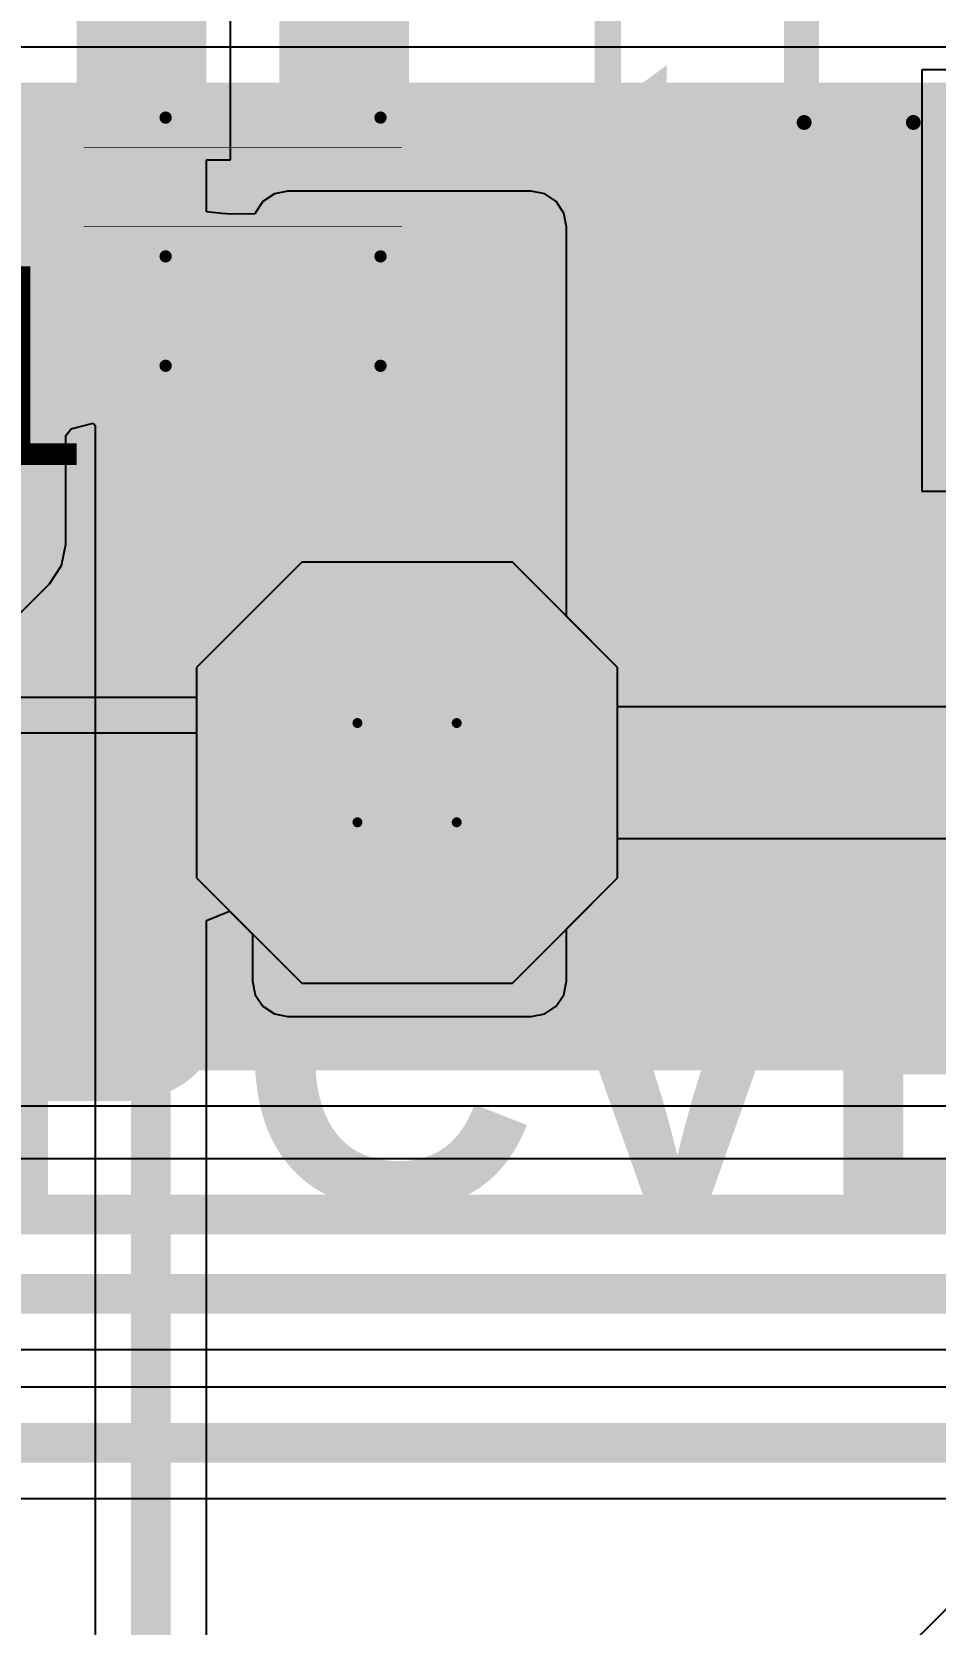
# Model space of a CAD drawing. Header units: inches. Extents: x -0.1 to 17.9, y -0.8 to 4.8.
# Drawn here: x 2.9364 to 3.1184, y 3.3654 to 3.6863 of the extents above; entities that cross this region are included whole.
import ezdxf

# ---------------------------------------------------------------- set-up
doc = ezdxf.new("R2010")
doc.units = ezdxf.units.IN
doc.header["$MEASUREMENT"] = 0
for name, color, linetype in [('Bottom Layer 1', 5, 'Continuous'), ('Bottom Solder', 6, 'Continuous'), ('Drill Drawing', 1, 'Continuous'), ('GND+Signal', 16, 'Continuous'), ('Multi-Layer', 9, 'Continuous'), ('Pad Holes', 156, 'Continuous'), ('PWR+Signal', 76, 'Continuous'), ('Top 3D Body', 56, 'Continuous'), ('Top Layer 1', 1, 'Continuous'), ('Top Overlay', 2, 'Continuous'), ('Top Paste', 8, 'Continuous'), ('Top Solder', 216, 'Continuous')]:
    doc.layers.add(name, color=color, linetype=linetype)
doc.styles.add('Arial', font='', dxfattribs={"height": 0.2})
doc.styles.add('Arial_Bold', font='', dxfattribs={"height": 0.2})
doc.styles.get('Arial').set_extended_font_data('Arial')
doc.styles.get('Arial_Bold').set_extended_font_data('Arial', bold=True)

# ---------------------------------------------------------------- blocks, each defined once
blk = doc.blocks.new('T____P______TH_1_8___H_________0_92___112')
at = {"layer": 'Bottom Layer 1'}
blk.add_hatch(color=5, dxfattribs=at).paths.add_polyline_path([(0.01772, 0.03543), (-0.01772, 0.03543), (-0.03543, 0.01772), (-0.03543, -0.01772), (-0.01772, -0.03543), (0.01772, -0.03543), (0.03543, -0.01772), (0.03543, 0.01772)])
at = {"layer": 'Bottom Solder'}
blk.add_hatch(color=6, dxfattribs=at).paths.add_polyline_path([(0.01972, 0.03943), (-0.01972, 0.03943), (-0.03943, 0.01972), (-0.03943, -0.01972), (-0.01972, -0.03943), (0.01972, -0.03943), (0.03943, -0.01972), (0.03943, 0.01972)])
at = {"layer": 'GND+Signal'}
blk.add_hatch(color=16, dxfattribs=at).paths.add_polyline_path([(0.01772, 0.03543), (-0.01772, 0.03543), (-0.03543, 0.01772), (-0.03543, -0.01772), (-0.01772, -0.03543), (0.01772, -0.03543), (0.03543, -0.01772), (0.03543, 0.01772)])
at = {"layer": 'Multi-Layer'}
blk.add_hatch(color=9, dxfattribs=at).paths.add_polyline_path([(0.01772, 0.03543), (-0.01772, 0.03543), (-0.03543, 0.01772), (-0.03543, -0.01772), (-0.01772, -0.03543), (0.01772, -0.03543), (0.03543, -0.01772), (0.03543, 0.01772)])
at = {"layer": 'Pad Holes'}
h = blk.add_hatch(color=7, dxfattribs=at)
edge = h.paths.add_edge_path()
edge.add_arc((0, 0), 0.01811, 0, 360)
at = {"layer": 'PWR+Signal'}
blk.add_hatch(color=76, dxfattribs=at).paths.add_polyline_path([(0.01772, 0.03543), (-0.01772, 0.03543), (-0.03543, 0.01772), (-0.03543, -0.01772), (-0.01772, -0.03543), (0.01772, -0.03543), (0.03543, -0.01772), (0.03543, 0.01772)])
at = {"layer": 'Top Layer 1'}
blk.add_hatch(color=1, dxfattribs=at).paths.add_polyline_path([(0.01772, 0.03543), (-0.01772, 0.03543), (-0.03543, 0.01772), (-0.03543, -0.01772), (-0.01772, -0.03543), (0.01772, -0.03543), (0.03543, -0.01772), (0.03543, 0.01772)])
at = {"layer": 'Top Solder'}
blk.add_hatch(color=216, dxfattribs=at).paths.add_polyline_path([(0.01972, 0.03943), (-0.01972, 0.03943), (-0.03943, 0.01972), (-0.03943, -0.01972), (-0.01972, -0.03943), (0.01972, -0.03943), (0.03943, -0.01972), (0.03943, 0.01972)])
at = {"layer": 'Top Overlay'}
for points in [[(-0.041, 0.021, 0.005, 0.005, 0), (-0.02, 0.042, 0.005, 0.005, 0)], [(-0.02, 0.042, 0.005, 0.005, 0), (0.02, 0.042, 0.005, 0.005, 0)], [(0.02, 0.042, 0.005, 0.005, 0), (0.041, 0.021, 0.005, 0.005, 0)], [(-0.041, -0.021, 0.005, 0.005, 0), (-0.041, 0.021, 0.005, 0.005, 0)], [(0.041, -0.021, 0.005, 0.005, 0), (0.041, 0.021, 0.005, 0.005, 0)], [(-0.041, -0.021, 0.005, 0.005, 0), (-0.021, -0.041, 0.005, 0.005, 0)], [(0.021, -0.041, 0.005, 0.005, 0), (0.041, -0.021, 0.005, 0.005, 0)], [(-0.02, -0.041, 0.005, 0.005, 0), (0.021, -0.041, 0.005, 0.005, 0)]]:
    blk.add_lwpolyline(points, format="xyseb", dxfattribs=at)
for points in [[(-0.02125, 0.042, 0.0025, 0.0025, 1), (-0.01875, 0.042, 0.0025, 0.0025, 1)], [(-0.02125, 0.042, 0.0025, 0.0025, 1), (-0.01875, 0.042, 0.0025, 0.0025, 1)], [(0.01875, 0.042, 0.0025, 0.0025, 1), (0.02125, 0.042, 0.0025, 0.0025, 1)], [(0.01875, 0.042, 0.0025, 0.0025, 1), (0.02125, 0.042, 0.0025, 0.0025, 1)], [(-0.04225, 0.021, 0.0025, 0.0025, 1), (-0.03975, 0.021, 0.0025, 0.0025, 1)], [(-0.04225, 0.021, 0.0025, 0.0025, 1), (-0.03975, 0.021, 0.0025, 0.0025, 1)], [(0.03975, 0.021, 0.0025, 0.0025, 1), (0.04225, 0.021, 0.0025, 0.0025, 1)], [(0.03975, 0.021, 0.0025, 0.0025, 1), (0.04225, 0.021, 0.0025, 0.0025, 1)], [(-0.04225, -0.021, 0.0025, 0.0025, 1), (-0.03975, -0.021, 0.0025, 0.0025, 1)], [(-0.04225, -0.021, 0.0025, 0.0025, 1), (-0.03975, -0.021, 0.0025, 0.0025, 1)], [(0.03975, -0.021, 0.0025, 0.0025, 1), (0.04225, -0.021, 0.0025, 0.0025, 1)], [(0.03975, -0.021, 0.0025, 0.0025, 1), (0.04225, -0.021, 0.0025, 0.0025, 1)], [(-0.02225, -0.041, 0.0025, 0.0025, 1), (-0.01975, -0.041, 0.0025, 0.0025, 1)], [(-0.02125, -0.041, 0.0025, 0.0025, 1), (-0.01875, -0.041, 0.0025, 0.0025, 1)], [(0.01975, -0.041, 0.0025, 0.0025, 1), (0.02225, -0.041, 0.0025, 0.0025, 1)], [(0.01975, -0.041, 0.0025, 0.0025, 1), (0.02225, -0.041, 0.0025, 0.0025, 1)]]:
    blk.add_lwpolyline(points, format="xyseb", close=True, dxfattribs=at)
blk = doc.blocks.new('R___0402_149')
at = {"layer": 'Top Layer 1'}
for points in [[(-0.0275, -0.0125), (-0.0275, 0.0125), (-0.0095, 0.0125), (-0.0095, -0.0125)], [(0.0095, -0.0125), (0.0095, 0.0125), (0.0275, 0.0125), (0.0275, -0.0125)]]:
    blk.add_hatch(color=1, dxfattribs=at).paths.add_polyline_path(points)
at = {"layer": 'Top Paste'}
for points in [[(-0.0275, -0.0125), (-0.0275, 0.0125), (-0.0095, 0.0125), (-0.0095, -0.0125)], [(0.0095, -0.0125), (0.0095, 0.0125), (0.0275, 0.0125), (0.0275, -0.0125)]]:
    blk.add_hatch(color=8, dxfattribs=at).paths.add_polyline_path(points)
at = {"layer": 'Top Solder'}
for points in [[(-0.02967, -0.01467), (-0.02967, 0.01467), (-0.00733, 0.01467), (-0.00733, -0.01467)], [(0.00733, -0.01467), (0.00733, 0.01467), (0.02967, 0.01467), (0.02967, -0.01467)]]:
    blk.add_hatch(color=216, dxfattribs=at).paths.add_polyline_path(points)
at = {"layer": 'Top Overlay'}
for points in [[(-0.031, -0.016, 0.005, 0.005, 0), (-0.031, 0.016, 0.005, 0.005, 0)], [(-0.031, 0.016, 0.005, 0.005, 0), (0.031, 0.016, 0.005, 0.005, 0)], [(0.031, -0.016, 0.005, 0.005, 0), (0.031, 0.016, 0.005, 0.005, 0)], [(-0.031, -0.016, 0.005, 0.005, 0), (0.031, -0.016, 0.005, 0.005, 0)], [(-0.032, -0.017, 0.000127, 0.000127, 0), (0.032, -0.017, 0.000127, 0.000127, 0)]]:
    blk.add_lwpolyline(points, format="xyseb", dxfattribs=at)
for points in [[(-0.03225, 0.016, 0.0025, 0.0025, 1), (-0.02975, 0.016, 0.0025, 0.0025, 1)], [(-0.03225, 0.016, 0.0025, 0.0025, 1), (-0.02975, 0.016, 0.0025, 0.0025, 1)], [(0.02975, 0.016, 0.0025, 0.0025, 1), (0.03225, 0.016, 0.0025, 0.0025, 1)], [(0.02975, 0.016, 0.0025, 0.0025, 1), (0.03225, 0.016, 0.0025, 0.0025, 1)], [(-0.03225, -0.016, 0.0025, 0.0025, 1), (-0.02975, -0.016, 0.0025, 0.0025, 1)], [(-0.03225, -0.016, 0.0025, 0.0025, 1), (-0.02975, -0.016, 0.0025, 0.0025, 1)], [(0.02975, -0.016, 0.0025, 0.0025, 1), (0.03225, -0.016, 0.0025, 0.0025, 1)], [(0.02975, -0.016, 0.0025, 0.0025, 1), (0.03225, -0.016, 0.0025, 0.0025, 1)], [(-0.03203, -0.017, 0.0000635, 0.0000635, 1), (-0.03197, -0.017, 0.0000635, 0.0000635, 1)], [(0.03197, -0.017, 0.0000635, 0.0000635, 1), (0.03203, -0.017, 0.0000635, 0.0000635, 1)]]:
    blk.add_lwpolyline(points, format="xyseb", close=True, dxfattribs=at)
blk = doc.blocks.new('R___0402_150')
at = {"layer": 'Top Layer 1'}
for points in [[(-0.0275, -0.0125), (-0.0275, 0.0125), (-0.0095, 0.0125), (-0.0095, -0.0125)], [(0.0095, -0.0125), (0.0095, 0.0125), (0.0275, 0.0125), (0.0275, -0.0125)]]:
    blk.add_hatch(color=1, dxfattribs=at).paths.add_polyline_path(points)
at = {"layer": 'Top Paste'}
for points in [[(-0.0275, -0.0125), (-0.0275, 0.0125), (-0.0095, 0.0125), (-0.0095, -0.0125)], [(0.0095, -0.0125), (0.0095, 0.0125), (0.0275, 0.0125), (0.0275, -0.0125)]]:
    blk.add_hatch(color=8, dxfattribs=at).paths.add_polyline_path(points)
at = {"layer": 'Top Solder'}
for points in [[(-0.02967, -0.01467), (-0.02967, 0.01467), (-0.00733, 0.01467), (-0.00733, -0.01467)], [(0.00733, -0.01467), (0.00733, 0.01467), (0.02967, 0.01467), (0.02967, -0.01467)]]:
    blk.add_hatch(color=216, dxfattribs=at).paths.add_polyline_path(points)
at = {"layer": 'Top Overlay'}
for points in [[(-0.031, 0.016, 0.005, 0.005, 0), (-0.031, -0.016, 0.005, 0.005, 0)], [(0.031, 0.016, 0.005, 0.005, 0), (-0.031, 0.016, 0.005, 0.005, 0)], [(0.031, 0.016, 0.005, 0.005, 0), (0.031, -0.016, 0.005, 0.005, 0)], [(0.031, -0.016, 0.005, 0.005, 0), (-0.031, -0.016, 0.005, 0.005, 0)], [(0.032, -0.017, 0.000127, 0.000127, 0), (-0.032, -0.017, 0.000127, 0.000127, 0)]]:
    blk.add_lwpolyline(points, format="xyseb", dxfattribs=at)
for points in [[(-0.03225, 0.016, 0.0025, 0.0025, 1), (-0.02975, 0.016, 0.0025, 0.0025, 1)], [(-0.03225, 0.016, 0.0025, 0.0025, 1), (-0.02975, 0.016, 0.0025, 0.0025, 1)], [(0.02975, 0.016, 0.0025, 0.0025, 1), (0.03225, 0.016, 0.0025, 0.0025, 1)], [(0.02975, 0.016, 0.0025, 0.0025, 1), (0.03225, 0.016, 0.0025, 0.0025, 1)], [(-0.03225, -0.016, 0.0025, 0.0025, 1), (-0.02975, -0.016, 0.0025, 0.0025, 1)], [(-0.03225, -0.016, 0.0025, 0.0025, 1), (-0.02975, -0.016, 0.0025, 0.0025, 1)], [(0.02975, -0.016, 0.0025, 0.0025, 1), (0.03225, -0.016, 0.0025, 0.0025, 1)], [(0.02975, -0.016, 0.0025, 0.0025, 1), (0.03225, -0.016, 0.0025, 0.0025, 1)], [(-0.03203, -0.017, 0.0000635, 0.0000635, 1), (-0.03197, -0.017, 0.0000635, 0.0000635, 1)], [(0.03197, -0.017, 0.0000635, 0.0000635, 1), (0.03203, -0.017, 0.0000635, 0.0000635, 1)]]:
    blk.add_lwpolyline(points, format="xyseb", close=True, dxfattribs=at)
blk = doc.blocks.new('1053141310_199')
at = {"layer": 'Top Overlay'}
for points in [[(0.24685, 0.22255, 0.00787, 0.00787, 0), (0.24185, 0.21755, 0.00787, 0.00787, 0)], [(0.24685, 0.22255, 0.00787, 0.00787, 0), (0.24685, 0.21255, 0.00787, 0.00787, 0)], [(0.24685, 0.21255, 0.00787, 0.00787, 0), (0.24185, 0.21755, 0.00787, 0.00787, 0)], [(0.26457, 0.20275, 0.005, 0.005, 0), (0.24292, 0.20275, 0.005, 0.005, 0)], [(0.26457, 0.20275, 0.005, 0.005, 0), (0.26457, -0.31654, 0.005, 0.005, 0)]]:
    blk.add_lwpolyline(points, format="xyseb", dxfattribs=at)
for points in [[(0.24488, 0.22255, 0.00394, 0.00394, 1), (0.24882, 0.22255, 0.00394, 0.00394, 1)], [(0.24488, 0.22255, 0.00394, 0.00394, 1), (0.24882, 0.22255, 0.00394, 0.00394, 1)], [(0.23988, 0.21755, 0.00394, 0.00394, 1), (0.24382, 0.21755, 0.00394, 0.00394, 1)], [(0.23988, 0.21755, 0.00394, 0.00394, 1), (0.24382, 0.21755, 0.00394, 0.00394, 1)], [(0.24488, 0.21255, 0.00394, 0.00394, 1), (0.24882, 0.21255, 0.00394, 0.00394, 1)], [(0.24488, 0.21255, 0.00394, 0.00394, 1), (0.24882, 0.21255, 0.00394, 0.00394, 1)], [(0.24167, 0.20275, 0.0025, 0.0025, 1), (0.24417, 0.20275, 0.0025, 0.0025, 1)], [(0.26332, 0.20275, 0.0025, 0.0025, 1), (0.26582, 0.20275, 0.0025, 0.0025, 1)], [(0.26332, 0.20275, 0.0025, 0.0025, 1), (0.26582, 0.20275, 0.0025, 0.0025, 1)]]:
    blk.add_lwpolyline(points, format="xyseb", close=True, dxfattribs=at)

msp = doc.modelspace()

# ---------------------------------------------------------------- hatches: boundary and pattern name
at = {"layer": 'Bottom Layer 1'}
msp.add_hatch(color=5, dxfattribs=at).paths.add_polyline_path([(2.913, 3.477), (3.194, 3.477), (3.194, 3.676), (2.913, 3.676)])
at = {"layer": 'Pad Holes'}
h = msp.add_hatch(color=7, dxfattribs=at)
edge = h.paths.add_edge_path()
edge.add_arc((2.96335, 3.66898), 0.00125, 0, 360)
h = msp.add_hatch(color=7, dxfattribs=at)
edge = h.paths.add_edge_path()
edge.add_arc((3.00665, 3.66898), 0.00125, 0, 360)
h = msp.add_hatch(color=7, dxfattribs=at)
edge = h.paths.add_edge_path()
edge.add_arc((3.092, 3.668), 0.0015, 0, 360)
h = msp.add_hatch(color=7, dxfattribs=at)
edge = h.paths.add_edge_path()
edge.add_arc((3.092, 3.668), 0.0015, 0, 360)
h = msp.add_hatch(color=7, dxfattribs=at)
edge = h.paths.add_edge_path()
edge.add_arc((3.114, 3.668), 0.0015, 0, 360)
h = msp.add_hatch(color=7, dxfattribs=at)
edge = h.paths.add_edge_path()
edge.add_arc((2.96335, 3.64102), 0.00125, 0, 360)
h = msp.add_hatch(color=7, dxfattribs=at)
edge = h.paths.add_edge_path()
edge.add_arc((3.00665, 3.64102), 0.00125, 0, 360)
h = msp.add_hatch(color=7, dxfattribs=at)
edge = h.paths.add_edge_path()
edge.add_arc((2.96335, 3.61898), 0.00125, 0, 360)
h = msp.add_hatch(color=7, dxfattribs=at)
edge = h.paths.add_edge_path()
edge.add_arc((3.00665, 3.61898), 0.00125, 0, 360)
at = {"layer": 'Top 3D Body'}
h = msp.add_hatch(color=56, dxfattribs=at)
edge = h.paths.add_edge_path()
edge.add_arc((2.96335, 3.66898), 0.00125, 0, 360)
h = msp.add_hatch(color=56, dxfattribs=at)
edge = h.paths.add_edge_path()
edge.add_arc((3.00665, 3.66898), 0.00125, 0, 360)
h = msp.add_hatch(color=56, dxfattribs=at)
edge = h.paths.add_edge_path()
edge.add_arc((3.092, 3.668), 0.0015, 0, 360)
h = msp.add_hatch(color=56, dxfattribs=at)
edge = h.paths.add_edge_path()
edge.add_arc((3.092, 3.668), 0.0015, 0, 360)
h = msp.add_hatch(color=56, dxfattribs=at)
edge = h.paths.add_edge_path()
edge.add_arc((3.114, 3.668), 0.0015, 0, 360)
h = msp.add_hatch(color=56, dxfattribs=at)
edge = h.paths.add_edge_path()
edge.add_arc((2.96335, 3.64102), 0.00125, 0, 360)
h = msp.add_hatch(color=56, dxfattribs=at)
edge = h.paths.add_edge_path()
edge.add_arc((3.00665, 3.64102), 0.00125, 0, 360)
h = msp.add_hatch(color=56, dxfattribs=at)
edge = h.paths.add_edge_path()
edge.add_arc((2.96335, 3.61898), 0.00125, 0, 360)
h = msp.add_hatch(color=56, dxfattribs=at)
edge = h.paths.add_edge_path()
edge.add_arc((3.00665, 3.61898), 0.00125, 0, 360)
at = {"layer": 'Top Layer 1'}
msp.add_hatch(color=1, dxfattribs=at).paths.add_polyline_path([(2.988, 3.495), (3.037, 3.495), (3.037, 3.647), (2.988, 3.647)])

# ---------------------------------------------------------------- linework, layer by layer
at = {"layer": 'Bottom Layer 1'}
for p, q in [((3.194, 3.68314), (2.913, 3.68314)), ((2.913, 3.46986), (3.19372, 3.46986)), ((3.19014, 3.45922), (2.67637, 3.45922)), ((2.68765, 3.42078), (3.19304, 3.42078)), ((3.19322, 3.41322), (2.751, 3.41322)), ((2.75565, 3.39078), (3.19461, 3.39078))]:
    msp.add_line(p, q, dxfattribs=at)
for points in [[(2.67637, 3.448, 0.008, 0.008, 0), (3.19479, 3.448, 0.008, 0.008, 0)], [(2.683, 3.432, 0.008, 0.008, 0), (3.2, 3.432, 0.008, 0.008, 0)], [(2.751, 3.402, 0.008, 0.008, 0), (3.21, 3.402, 0.008, 0.008, 0)]]:
    msp.add_lwpolyline(points, format="xyseb", dxfattribs=at)
at = {"layer": 'Drill Drawing'}
for points in [[(3.002, 3.547, 0.002, 0.002, 0), (3.022, 3.547, 0.002, 0.002, 0)], [(3.002, 3.527, 0.002, 0.002, 0), (3.002, 3.547, 0.002, 0.002, 0)], [(3.022, 3.527, 0.002, 0.002, 0), (3.022, 3.547, 0.002, 0.002, 0)], [(3.002, 3.527, 0.002, 0.002, 0), (3.022, 3.527, 0.002, 0.002, 0)]]:
    msp.add_lwpolyline(points, format="xyseb", dxfattribs=at)
for points in [[(3.0015, 3.547, 0.001, 0.001, 1), (3.0025, 3.547, 0.001, 0.001, 1)], [(3.0015, 3.547, 0.001, 0.001, 1), (3.0025, 3.547, 0.001, 0.001, 1)], [(3.0215, 3.547, 0.001, 0.001, 1), (3.0225, 3.547, 0.001, 0.001, 1)], [(3.0215, 3.547, 0.001, 0.001, 1), (3.0225, 3.547, 0.001, 0.001, 1)], [(3.0015, 3.527, 0.001, 0.001, 1), (3.0025, 3.527, 0.001, 0.001, 1)], [(3.0015, 3.527, 0.001, 0.001, 1), (3.0025, 3.527, 0.001, 0.001, 1)], [(3.0215, 3.527, 0.001, 0.001, 1), (3.0225, 3.527, 0.001, 0.001, 1)], [(3.0215, 3.527, 0.001, 0.001, 1), (3.0225, 3.527, 0.001, 0.001, 1)]]:
    msp.add_lwpolyline(points, format="xyseb", close=True, dxfattribs=at)
at = {"layer": 'GND+Signal'}
for p, q in [((3.20058, 3.67859), (3.11572, 3.67859)), ((3.11572, 3.67859), (3.11572, 3.59372)), ((3.11572, 3.59372), (3.20058, 3.59372)), ((2.99078, 3.57943), (2.96957, 3.55822)), ((3.03322, 3.57943), (2.99078, 3.57943)), ((3.05443, 3.55822), (3.03322, 3.57943)), ((2.96957, 3.55822), (2.96957, 3.51578)), ((3.05443, 3.51578), (3.05443, 3.55822)), ((2.96957, 3.51578), (2.99078, 3.49457)), ((3.03322, 3.49457), (3.05443, 3.51578)), ((2.99078, 3.49457), (3.03322, 3.49457))]:
    msp.add_line(p, q, dxfattribs=at)
at = {"layer": 'PWR+Signal'}
for p, q in [((3.20058, 3.67859), (3.11572, 3.67859)), ((3.11572, 3.67859), (3.11572, 3.59372)), ((3.11572, 3.59372), (3.20058, 3.59372)), ((2.99078, 3.57943), (2.96957, 3.55822)), ((3.03322, 3.57943), (2.99078, 3.57943)), ((3.05443, 3.55822), (3.03322, 3.57943)), ((2.96957, 3.55822), (2.96957, 3.55214)), ((3.05443, 3.55025), (3.05443, 3.55822)), ((2.96957, 3.55214), (2.2278, 3.55214)), ((3.19063, 3.55025), (3.05443, 3.55025)), ((2.2278, 3.545), (2.96957, 3.545)), ((2.96957, 3.545), (2.96957, 3.51578)), ((3.05443, 3.51578), (3.05443, 3.52375)), ((3.05443, 3.52375), (3.18514, 3.52375)), ((2.96957, 3.51578), (2.99078, 3.49457)), ((3.03322, 3.49457), (3.05443, 3.51578)), ((2.99078, 3.49457), (3.03322, 3.49457))]:
    msp.add_line(p, q, dxfattribs=at)
msp.add_lwpolyline([(3.012, 3.537, 0.012, 0.012, 0), (3.19063, 3.537, 0.012, 0.012, 0)], format="xyseb", dxfattribs=at)
msp.add_lwpolyline([(3.009, 3.537, 0.006, 0.006, 1), (3.015, 3.537, 0.006, 0.006, 1)], format="xyseb", close=True, dxfattribs=at)
at = {"layer": 'Top 3D Body'}
for points in [[(3.092, 3.668, 0.006, 0.006, 0), (3.092, 4.187, 0.006, 0.006, 0)], [(2.96335, 3.66898, 0.005, 0.005, 0), (3.00665, 3.66898, 0.005, 0.005, 0)], [(3.092, 3.668, 0.006, 0.006, 0), (3.114, 3.668, 0.006, 0.006, 0)], [(2.96335, 3.64102, 0.005, 0.005, 0), (3.00665, 3.64102, 0.005, 0.005, 0)], [(2.96335, 3.61898, 0.005, 0.005, 0), (3.00665, 3.61898, 0.005, 0.005, 0)]]:
    msp.add_lwpolyline(points, format="xyseb", dxfattribs=at)
for points in [[(2.9621, 3.66898, 0.0025, 0.0025, 1), (2.9646, 3.66898, 0.0025, 0.0025, 1)], [(3.0054, 3.66898, 0.0025, 0.0025, 1), (3.0079, 3.66898, 0.0025, 0.0025, 1)], [(3.0905, 3.668, 0.003, 0.003, 1), (3.0935, 3.668, 0.003, 0.003, 1)], [(3.0905, 3.668, 0.003, 0.003, 1), (3.0935, 3.668, 0.003, 0.003, 1)], [(3.1125, 3.668, 0.003, 0.003, 1), (3.1155, 3.668, 0.003, 0.003, 1)], [(2.9621, 3.64102, 0.0025, 0.0025, 1), (2.9646, 3.64102, 0.0025, 0.0025, 1)], [(3.0054, 3.64102, 0.0025, 0.0025, 1), (3.0079, 3.64102, 0.0025, 0.0025, 1)], [(2.9621, 3.61898, 0.0025, 0.0025, 1), (2.9646, 3.61898, 0.0025, 0.0025, 1)], [(3.0054, 3.61898, 0.0025, 0.0025, 1), (3.0079, 3.61898, 0.0025, 0.0025, 1)]]:
    msp.add_lwpolyline(points, format="xyseb", close=True, dxfattribs=at)
at = {"layer": 'Top Layer 1'}
for p, q in [((2.97639, 3.6605), (2.97639, 3.6995)), ((3.20058, 3.67859), (3.11572, 3.67859)), ((3.11572, 3.67859), (3.11572, 3.59372)), ((2.97161, 3.65002), (2.97161, 3.6605)), ((2.97161, 3.6605), (2.97639, 3.6605)), ((2.988, 3.65414), (2.98527, 3.65359)), ((3.037, 3.65414), (2.988, 3.65414)), ((3.03973, 3.65359), (3.037, 3.65414)), ((2.98295, 3.65205), (2.98141, 3.64973)), ((2.98527, 3.65359), (2.98295, 3.65205)), ((3.04205, 3.65205), (3.03973, 3.65359)), ((3.04359, 3.64973), (3.04205, 3.65205)), ((2.97466, 3.64969), (2.97161, 3.65002)), ((2.97661, 3.6495), (2.97466, 3.64969)), ((2.98137, 3.64956), (2.97661, 3.6495)), ((2.98141, 3.64973), (2.98137, 3.64956)), ((3.04414, 3.647), (3.04359, 3.64973)), ((3.04414, 3.56851), (3.04414, 3.647)), ((2.94322, 3.6049), (2.94432, 3.60627)), ((2.94432, 3.60627), (2.94875, 3.60739)), ((2.94875, 3.60739), (2.94918, 3.60696)), ((2.94918, 3.60696), (2.94918, 3.27029)), ((2.94322, 3.583), (2.94322, 3.6049)), ((3.11572, 3.59372), (3.20058, 3.59372)), ((2.94236, 3.57871), (2.94322, 3.583)), ((2.94322, 3.583), (2.94322, 3.583)), ((2.93993, 3.57507), (2.94236, 3.57871)), ((2.56393, 3.19907), (2.93993, 3.57507)), ((3.32407, 3.57193), (2.89335, 3.14122)), ((3.05443, 3.55822), (3.04414, 3.56851)), ((3.05443, 3.51578), (3.05443, 3.55822)), ((3.04414, 3.50549), (3.05443, 3.51578)), ((2.97161, 3.50721), (2.97623, 3.50912)), ((2.97161, 3.26799), (2.97161, 3.50721)), ((2.97623, 3.50912), (2.98086, 3.50449)), ((2.98086, 3.50449), (2.98086, 3.495)), ((3.04414, 3.495), (3.04414, 3.50549)), ((2.98086, 3.495), (2.98141, 3.49227)), ((3.04359, 3.49227), (3.04414, 3.495)), ((2.98141, 3.49227), (2.98295, 3.48995)), ((3.04205, 3.48995), (3.04359, 3.49227)), ((2.98295, 3.48995), (2.98527, 3.48841)), ((2.98527, 3.48841), (2.988, 3.48786)), ((2.988, 3.48786), (3.037, 3.48786)), ((3.037, 3.48786), (3.03973, 3.48841)), ((3.03973, 3.48841), (3.04205, 3.48995))]:
    msp.add_line(p, q, dxfattribs=at)
for points in [[(2.96039, 3.63, 0.008, 0.008, 0), (2.96039, 3.68, 0.008, 0.008, 0)], [(2.96039, 3.25539, 0.008, 0.008, 0), (2.96039, 3.63, 0.008, 0.008, 0)]]:
    msp.add_lwpolyline(points, format="xyseb", dxfattribs=at)
for points in [[(2.95839, 3.68, 0.004, 0.004, 1), (2.96239, 3.68, 0.004, 0.004, 1)], [(2.95839, 3.63, 0.004, 0.004, 1), (2.96239, 3.63, 0.004, 0.004, 1)], [(2.95839, 3.63, 0.004, 0.004, 1), (2.96239, 3.63, 0.004, 0.004, 1)]]:
    msp.add_lwpolyline(points, format="xyseb", close=True, dxfattribs=at)

# ---------------------------------------------------------------- block references
at = {"rotation": 180}
for name, p in [('1053141310_199', (3.355, 3.82671)), ('R___0402_150', (2.9789, 3.63))]:
    msp.add_blockref(name, p, dxfattribs=at)
for name, p in [('R___0402_149', (2.9789, 3.68)), ('T____P______TH_1_8___H_________0_92___112', (3.012, 3.537))]:
    msp.add_blockref(name, p)

# ---------------------------------------------------------------- texts
at = {"layer": 'Top 3D Body', "style": 'Arial'}
msp.add_text('1', height=0.0425, rotation=180, dxfattribs=at).set_placement((3.07, 3.71))
at = {"layer": 'Top Overlay'}
for s, height, style, p in [('R11', 0.04, 'Arial', (2.84568, 3.59901)), ('PCVBUS', 0.06, 'Arial_Bold', (2.922, 3.4497))]:
    msp.add_text(s, height=height, dxfattribs=dict(at, style=style)).set_placement(p)

doc.saveas('drawing.dxf')
